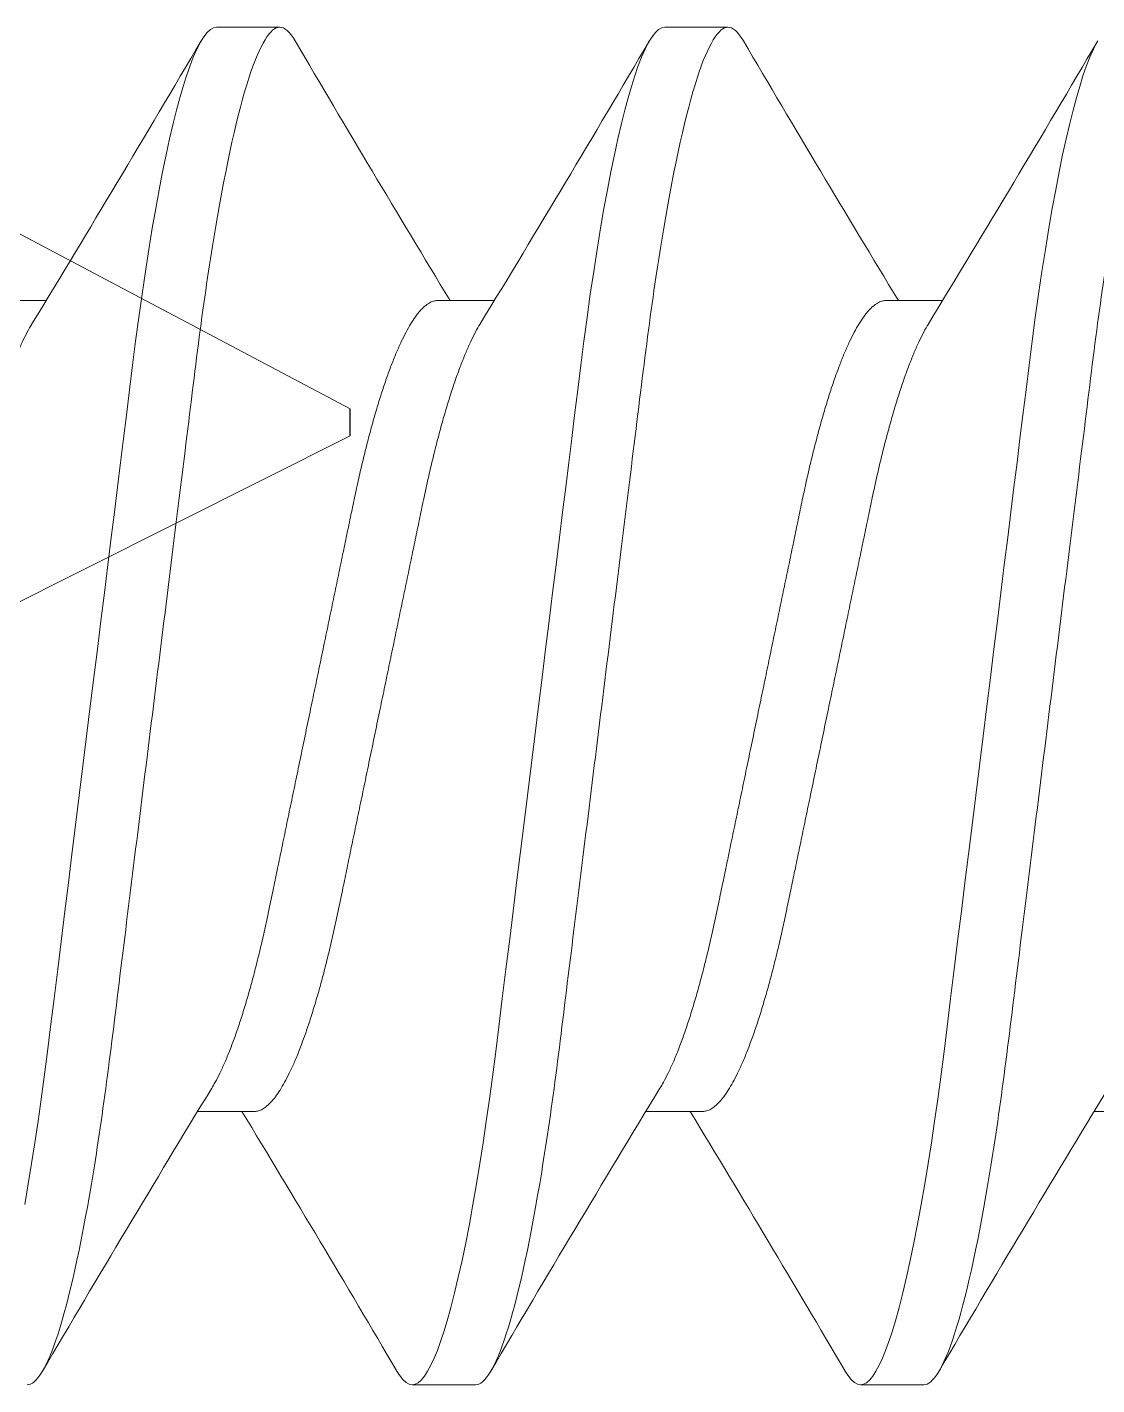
# Model space of a CAD drawing. Header units: inches. Extents: x 129892 to 140765, y 18172 to 24435.
# Drawn here: x 135173.598 to 135177.363, y 20805.992 to 20810.77 of the extents above; entities that cross this region are included whole.
import ezdxf

# ---------------------------------------------------------------- set-up
doc = ezdxf.new("R2010")
doc.units = ezdxf.units.IN
doc.header["$MEASUREMENT"] = 0

# ---------------------------------------------------------------- blocks, each defined once
blk = doc.blocks.new('A$C39E56D7B')
at = {"color": 7, "linetype": 'Continuous', "lineweight": 15}
for p, q in [((10.992, 6.4569), (11.2142, 6.4569)), ((12.5698, 6.4569), (12.792, 6.4569)), ((10.192, 5.4946), (10.3921, 5.4946)), ((11.7698, 5.4946), (11.9699, 5.4946)), ((13.3476, 5.4946), (13.5476, 5.4946)), ((11.1253, 2.6404), (10.9251, 2.6404)), ((12.7031, 2.6404), (12.5029, 2.6404)), ((14.2809, 2.6404), (14.0806, 2.6404)), ((11.9031, 1.6782), (11.6809, 1.6782)), ((13.4809, 1.6782), (13.2587, 1.6782))]:
    blk.add_line(p, q, dxfattribs=at)
for points in [[(10.3167, 2.3134), (10.3293, 2.3857), (10.341, 2.457), (10.3524, 2.5305), (10.3636, 2.606), (10.3746, 2.6833), (10.3853, 2.7622), (10.3956, 2.8423), (10.4076, 2.9387), (10.42, 3.0385), (10.4328, 3.1417), (10.4459, 3.2481), (10.458, 3.3454), (10.4703, 3.4447), (10.4829, 3.5457), (10.4956, 3.6483), (10.5084, 3.752), (10.5214, 3.8567), (10.5345, 3.9619), (10.5476, 4.0675), (10.56, 4.1679), (10.5724, 4.2679), (10.5848, 4.3675), (10.597, 4.4663), (10.6091, 4.564), (10.6211, 4.6604), (10.6322, 4.75), (10.6431, 4.838), (10.6538, 4.9243), (10.6643, 5.0088), (10.6745, 5.0912), (10.6856, 5.1807), (10.6964, 5.2674), (10.7071, 5.352), (10.7183, 5.4354), (10.7298, 5.517), (10.7415, 5.5967), (10.7536, 5.6743), (10.7659, 5.7493), (10.7778, 5.8181), (10.7898, 5.8842), (10.802, 5.9473), (10.8143, 6.0074), (10.8267, 6.0642), (10.8392, 6.1175), (10.8509, 6.1645), (10.8626, 6.2082), (10.8743, 6.2485), (10.8859, 6.2853), (10.8974, 6.3186), (10.9101, 6.3514), (10.9226, 6.3798), (10.9349, 6.4037), (10.9469, 6.4231), (10.9587, 6.438), (10.9701, 6.4486), (10.9812, 6.4548), (10.992, 6.4569), (10.992, 6.4569)], [(11.6267, 1.7267), (11.6358, 1.712), (11.6476, 1.697), (11.659, 1.6865), (11.6701, 1.6802), (11.6809, 1.6782), (11.6911, 1.68), (11.7017, 1.6857), (11.7125, 1.6952), (11.7236, 1.7086), (11.735, 1.7261), (11.7466, 1.7476), (11.7578, 1.7716), (11.7691, 1.7993), (11.7805, 1.8305), (11.7921, 1.8653), (11.8037, 1.9036), (11.8168, 1.9505), (11.8298, 2.0015), (11.8429, 2.0566), (11.856, 2.1155), (11.869, 2.1781), (11.8818, 2.2441), (11.8945, 2.3134), (11.907, 2.3857), (11.9187, 2.457), (11.9302, 2.5305), (11.9414, 2.606), (11.9524, 2.6833), (11.963, 2.7622), (11.9734, 2.8423), (11.9854, 2.9387), (11.9977, 3.0385), (12.0105, 3.1417), (12.0237, 3.2481), (12.0358, 3.3454), (12.0481, 3.4447), (12.0606, 3.5457), (12.0734, 3.6483), (12.0862, 3.752), (12.0992, 3.8567), (12.1123, 3.9619), (12.1253, 4.0675), (12.1378, 4.1679), (12.1502, 4.2679), (12.1625, 4.3675), (12.1748, 4.4663), (12.1869, 4.564), (12.1989, 4.6604), (12.21, 4.75), (12.2209, 4.838), (12.2316, 4.9243), (12.2421, 5.0088), (12.2523, 5.0912), (12.2634, 5.1807), (12.2741, 5.2674), (12.2849, 5.352), (12.2961, 5.4354), (12.3075, 5.517), (12.3193, 5.5967), (12.3314, 5.6743), (12.3437, 5.7493), (12.3555, 5.8181), (12.3676, 5.8842), (12.3798, 5.9473), (12.3921, 6.0074), (12.4045, 6.0642), (12.4169, 6.1175), (12.4287, 6.1645), (12.4404, 6.2082), (12.4521, 6.2485), (12.4637, 6.2853), (12.4752, 6.3186), (12.4879, 6.3514), (12.5004, 6.3798), (12.5127, 6.4037), (12.5247, 6.4231), (12.5365, 6.438), (12.5479, 6.4486), (12.559, 6.4548), (12.5698, 6.4569), (12.5698, 6.4569)], [(13.2045, 1.7267), (13.2136, 1.712), (13.2254, 1.697), (13.2368, 1.6865), (13.2479, 1.6802), (13.2587, 1.6782), (13.2689, 1.68), (13.2794, 1.6857), (13.2903, 1.6952), (13.3014, 1.7086), (13.3128, 1.7261), (13.3244, 1.7476), (13.3355, 1.7716), (13.3468, 1.7993), (13.3583, 1.8305), (13.3698, 1.8653), (13.3815, 1.9036), (13.3945, 1.9505), (13.4076, 2.0015), (13.4207, 2.0566), (13.4338, 2.1155), (13.4467, 2.1781), (13.4596, 2.2441), (13.4723, 2.3134), (13.4848, 2.3857), (13.4965, 2.457), (13.508, 2.5305), (13.5192, 2.606), (13.5302, 2.6833), (13.5408, 2.7622), (13.5512, 2.8423), (13.5631, 2.9387), (13.5755, 3.0385), (13.5883, 3.1417), (13.6015, 3.2481), (13.6136, 3.3454), (13.6259, 3.4447), (13.6384, 3.5457), (13.6511, 3.6483), (13.664, 3.752), (13.677, 3.8567), (13.69, 3.9619), (13.7031, 4.0675), (13.7156, 4.1679), (13.728, 4.2679), (13.7403, 4.3675), (13.7526, 4.4663), (13.7647, 4.564), (13.7766, 4.6604), (13.7878, 4.75), (13.7987, 4.838), (13.8094, 4.9243), (13.8198, 5.0088), (13.8301, 5.0912), (13.8412, 5.1807), (13.8519, 5.2674), (13.8627, 5.352), (13.8738, 5.4354), (13.8853, 5.517), (13.8971, 5.5967), (13.9091, 5.6743), (13.9214, 5.7493), (13.9333, 5.8181), (13.9454, 5.8842), (13.9576, 5.9473), (13.9699, 6.0074), (13.9823, 6.0642), (13.9947, 6.1175), (14.0065, 6.1645), (14.0182, 6.2082), (14.0299, 6.2485), (14.0415, 6.2853), (14.053, 6.3186), (14.0657, 6.3514), (14.0782, 6.3798), (14.0905, 6.4037)]]:
    blk.add_lwpolyline(points, dxfattribs=at)
for centre, radius, start, end in [((-50.0287, 42.1837), 70.6877, 328.655364, 329.595764), ((78.2978, 45.7891), 77.7415, 210.434483, 211.21919), ((-48.4509, 42.1837), 70.6877, 328.655364, 329.595764), ((79.8756, 45.7891), 77.7415, 210.434483, 211.21919), ((-46.8731, 42.1837), 70.6877, 328.655364, 329.595764), ((72.5277, -34.7551), 72.0645, 148.664342, 149.586785), ((74.1055, -34.7551), 72.0645, 148.664342, 149.586785), ((75.6833, -34.7551), 72.0645, 148.664342, 149.586785), ((-54.6218, -37.188), 76.8322, 30.429898, 31.223784), ((-53.044, -37.188), 76.8322, 30.429898, 31.223784)]:
    blk.add_arc(centre, radius, start, end, dxfattribs=at)
for points, knots in [([(10.3253, 1.6782), (10.3574, 1.6782), (10.3948, 1.7363), (10.4731, 1.9786), (10.5139, 2.1624), (10.5703, 2.4974), (10.5883, 2.6186), (10.622, 2.8713), (10.6377, 3.0026), (10.6905, 3.4283), (10.7301, 3.7474), (10.8095, 4.3876), (10.8491, 4.7068), (10.9019, 5.1325), (10.9175, 5.2638), (10.9512, 5.5165), (10.9693, 5.6376), (11.0257, 5.9727), (11.0664, 6.1565), (11.1448, 6.3987), (11.1822, 6.4569), (11.2142, 6.4569)], [0, 0, 0, 0, 0.125, 0.125, 0.25, 0.25, 0.3125, 0.3125, 0.375, 0.375, 0.5, 0.5, 0.625, 0.625, 0.6875, 0.6875, 0.75, 0.75, 0.875, 0.875, 1, 1, 1, 1]), ([(11.9031, 1.6782), (11.9352, 1.6782), (11.9726, 1.7363), (12.0509, 1.9786), (12.0916, 2.1624), (12.1481, 2.4974), (12.1661, 2.6186), (12.1998, 2.8713), (12.2155, 3.0026), (12.2683, 3.4283), (12.3079, 3.7474), (12.3873, 4.3876), (12.4268, 4.7068), (12.4796, 5.1325), (12.4953, 5.2638), (12.529, 5.5165), (12.5471, 5.6376), (12.6035, 5.9727), (12.6442, 6.1565), (12.7226, 6.3987), (12.7599, 6.4569), (12.792, 6.4569)], [0, 0, 0, 0, 0.125, 0.125, 0.25, 0.25, 0.3125, 0.3125, 0.375, 0.375, 0.5, 0.5, 0.625, 0.625, 0.6875, 0.6875, 0.75, 0.75, 0.875, 0.875, 1, 1, 1, 1]), ([(13.4809, 1.6782), (13.513, 1.6782), (13.5504, 1.7363), (13.6287, 1.9786), (13.6694, 2.1624), (13.7259, 2.4974), (13.7439, 2.6186), (13.7776, 2.8713), (13.7933, 3.0026), (13.8461, 3.4283), (13.8857, 3.7474), (13.965, 4.3876), (14.0046, 4.7068), (14.0574, 5.1325), (14.0731, 5.2638), (14.1068, 5.5165), (14.1248, 5.6376), (14.1813, 5.9727), (14.222, 6.1565), (14.3003, 6.3987), (14.3377, 6.4569), (14.3698, 6.4569)], [0, 0, 0, 0, 0.125, 0.125, 0.25, 0.25, 0.3125, 0.3125, 0.375, 0.375, 0.5, 0.5, 0.625, 0.625, 0.6875, 0.6875, 0.75, 0.75, 0.875, 0.875, 1, 1, 1, 1]), ([(10.9749, 2.7224), (10.979, 2.7292), (10.9885, 2.7449), (11.004, 2.775), (11.0211, 2.8122), (11.0386, 2.8545), (11.056, 2.9009), (11.0733, 2.9512), (11.0903, 3.0051), (11.1068, 3.0615), (11.1227, 3.1197), (11.1378, 3.1793), (11.1526, 3.2409), (11.1668, 3.3042), (11.1804, 3.3693), (11.1943, 3.4365), (11.2088, 3.5061), (11.224, 3.5793), (11.2399, 3.6559), (11.2564, 3.7357), (11.2734, 3.8171), (11.2905, 3.8999), (11.3079, 3.9835), (11.3251, 4.0662), (11.342, 4.1478), (11.3586, 4.2276), (11.375, 4.3067), (11.3912, 4.3847), (11.4071, 4.4612), (11.4226, 4.536), (11.4377, 4.6086), (11.4525, 4.68), (11.467, 4.7499), (11.4813, 4.8186), (11.4961, 4.8852), (11.5114, 4.95), (11.5273, 5.0126), (11.5434, 5.0718), (11.5596, 5.1273), (11.5759, 5.179), (11.5923, 5.2274), (11.6089, 5.2724), (11.6256, 5.3135), (11.6423, 5.3507), (11.6588, 5.3838), (11.6754, 5.4131), (11.6921, 5.4383), (11.7086, 5.4591), (11.7247, 5.4752), (11.7403, 5.4864), (11.7554, 5.4933), (11.765, 5.4942), (11.7698, 5.4946)], [0, 0, 0, 0, 0.015022, 0.035067, 0.056123, 0.077196, 0.098247, 0.119238, 0.140129, 0.160884, 0.180534, 0.199997, 0.219246, 0.238254, 0.257015, 0.275888, 0.295014, 0.314368, 0.334859, 0.35554, 0.376373, 0.397323, 0.418352, 0.43942, 0.459532, 0.479609, 0.499618, 0.519525, 0.539298, 0.558906, 0.578321, 0.597515, 0.617358, 0.636996, 0.656865, 0.677001, 0.697376, 0.717957, 0.737765, 0.757699, 0.777727, 0.797816, 0.81793, 0.838037, 0.858101, 0.878088, 0.898909, 0.919573, 0.940046, 0.960295, 0.980289, 1, 1, 1, 1]), ([(12.5527, 2.7224), (12.5568, 2.7292), (12.5663, 2.7449), (12.5817, 2.775), (12.5989, 2.8122), (12.6164, 2.8545), (12.6338, 2.9009), (12.651, 2.9512), (12.6681, 3.0051), (12.6846, 3.0615), (12.7004, 3.1197), (12.7156, 3.1793), (12.7303, 3.2409), (12.7446, 3.3042), (12.7582, 3.3693), (12.7721, 3.4365), (12.7866, 3.5061), (12.8017, 3.5793), (12.8177, 3.6559), (12.8342, 3.7357), (12.8511, 3.8171), (12.8683, 3.8999), (12.8857, 3.9835), (12.9029, 4.0662), (12.9198, 4.1478), (12.9364, 4.2276), (12.9528, 4.3067), (12.969, 4.3847), (12.9849, 4.4612), (13.0004, 4.536), (13.0155, 4.6086), (13.0303, 4.68), (13.0448, 4.7499), (13.059, 4.8186), (13.0738, 4.8852), (13.0892, 4.95), (13.1051, 5.0126), (13.1212, 5.0718), (13.1374, 5.1273), (13.1537, 5.179), (13.1701, 5.2274), (13.1867, 5.2724), (13.2034, 5.3135), (13.22, 5.3507), (13.2366, 5.3838), (13.2532, 5.4131), (13.2698, 5.4383), (13.2864, 5.4591), (13.3025, 5.4752), (13.3181, 5.4864), (13.3332, 5.4933), (13.3428, 5.4942), (13.3476, 5.4946)], [0, 0, 0, 0, 0.015022, 0.035067, 0.056123, 0.077196, 0.098247, 0.119238, 0.140129, 0.160884, 0.180534, 0.199997, 0.219246, 0.238254, 0.257015, 0.275888, 0.295014, 0.314368, 0.334859, 0.35554, 0.376373, 0.397323, 0.418352, 0.43942, 0.459532, 0.479609, 0.499618, 0.519525, 0.539298, 0.558906, 0.578321, 0.597515, 0.617358, 0.636996, 0.656865, 0.677001, 0.697376, 0.717957, 0.737765, 0.757699, 0.777727, 0.797816, 0.81793, 0.838037, 0.858101, 0.878088, 0.898909, 0.919573, 0.940046, 0.960295, 0.980289, 1, 1, 1, 1]), ([(9.5476, 2.6404), (9.5521, 2.6408), (9.5613, 2.6416), (9.5757, 2.6479), (9.5905, 2.6581), (9.6058, 2.6727), (9.6215, 2.6916), (9.6375, 2.7149), (9.6539, 2.7426), (9.6706, 2.775), (9.6878, 2.8122), (9.7052, 2.8545), (9.7227, 2.9009), (9.7399, 2.9512), (9.757, 3.0051), (9.7735, 3.0615), (9.7893, 3.1197), (9.8045, 3.1793), (9.8192, 3.2409), (9.8335, 3.3042), (9.8471, 3.3693), (9.861, 3.4365), (9.8754, 3.5061), (9.8906, 3.5793), (9.9065, 3.6559), (9.9231, 3.7357), (9.94, 3.8171), (9.9572, 3.8999), (9.9746, 3.9835), (9.9917, 4.0662), (10.0087, 4.1478), (10.0253, 4.2276), (10.0417, 4.3067), (10.0579, 4.3847), (10.0738, 4.4612), (10.0893, 4.536), (10.1044, 4.6086), (10.1192, 4.68), (10.1337, 4.7499), (10.1479, 4.8186), (10.1627, 4.8852), (10.1781, 4.95), (10.194, 5.0126), (10.2101, 5.0718), (10.2263, 5.1273), (10.2425, 5.179), (10.259, 5.2274), (10.2756, 5.2724), (10.2923, 5.3135), (10.3089, 5.3508), (10.3255, 5.3835), (10.3367, 5.4042), (10.3423, 5.4126), (10.3425, 5.413)], [0, 0, 0, 0, 0.018809, 0.037876, 0.057178, 0.076688, 0.096379, 0.116219, 0.136178, 0.156223, 0.177278, 0.198351, 0.219402, 0.240393, 0.261284, 0.282037, 0.301688, 0.321151, 0.340399, 0.359407, 0.378167, 0.39704, 0.416165, 0.435519, 0.45601, 0.47669, 0.497523, 0.518473, 0.539501, 0.560569, 0.58068, 0.600757, 0.620765, 0.640672, 0.660445, 0.680053, 0.699467, 0.718661, 0.738503, 0.758141, 0.77801, 0.798146, 0.81852, 0.839101, 0.858909, 0.878842, 0.89887, 0.918958, 0.939072, 0.959178, 0.979242, 0.999229, 1, 1, 1, 1]), ([(11.1253, 2.6404), (11.1299, 2.6408), (11.1391, 2.6416), (11.1534, 2.6479), (11.1683, 2.6581), (11.1836, 2.6727), (11.1993, 2.6916), (11.2153, 2.7149), (11.2316, 2.7426), (11.2484, 2.775), (11.2656, 2.8122), (11.283, 2.8545), (11.3004, 2.9009), (11.3177, 2.9512), (11.3347, 3.0051), (11.3512, 3.0615), (11.3671, 3.1197), (11.3823, 3.1793), (11.397, 3.2409), (11.4112, 3.3042), (11.4248, 3.3693), (11.4388, 3.4365), (11.4532, 3.5061), (11.4684, 3.5793), (11.4843, 3.6559), (11.5009, 3.7357), (11.5178, 3.8171), (11.535, 3.8999), (11.5523, 3.9835), (11.5695, 4.0662), (11.5864, 4.1478), (11.603, 4.2276), (11.6195, 4.3067), (11.6356, 4.3847), (11.6515, 4.4612), (11.667, 4.536), (11.6821, 4.6086), (11.697, 4.68), (11.7115, 4.7499), (11.7257, 4.8186), (11.7405, 4.8852), (11.7559, 4.95), (11.7718, 5.0126), (11.7878, 5.0718), (11.8041, 5.1273), (11.8203, 5.179), (11.8368, 5.2274), (11.8534, 5.2724), (11.8701, 5.3135), (11.8867, 5.3508), (11.9032, 5.3835), (11.9144, 5.4042), (11.92, 5.4126), (11.9203, 5.413)], [0, 0, 0, 0, 0.018809, 0.037876, 0.057178, 0.076688, 0.096379, 0.116219, 0.136178, 0.156223, 0.177278, 0.198351, 0.219402, 0.240393, 0.261284, 0.282037, 0.301688, 0.321151, 0.340399, 0.359407, 0.378167, 0.39704, 0.416165, 0.435519, 0.45601, 0.47669, 0.497523, 0.518473, 0.539501, 0.560569, 0.58068, 0.600757, 0.620765, 0.640672, 0.660445, 0.680053, 0.699467, 0.718661, 0.738503, 0.758141, 0.77801, 0.798146, 0.81852, 0.839101, 0.858909, 0.878842, 0.89887, 0.918958, 0.939072, 0.959178, 0.979242, 0.999229, 1, 1, 1, 1]), ([(12.7031, 2.6404), (12.7077, 2.6408), (12.7169, 2.6416), (12.7312, 2.6479), (12.7461, 2.6581), (12.7614, 2.6727), (12.7771, 2.6916), (12.7931, 2.7149), (12.8094, 2.7426), (12.8262, 2.775), (12.8433, 2.8122), (12.8608, 2.8545), (12.8782, 2.9009), (12.8955, 2.9512), (12.9125, 3.0051), (12.929, 3.0615), (12.9449, 3.1197), (12.9601, 3.1793), (12.9748, 3.2409), (12.989, 3.3042), (13.0026, 3.3693), (13.0165, 3.4365), (13.031, 3.5061), (13.0462, 3.5793), (13.0621, 3.6559), (13.0787, 3.7357), (13.0956, 3.8171), (13.1128, 3.8999), (13.1301, 3.9835), (13.1473, 4.0662), (13.1642, 4.1478), (13.1808, 4.2276), (13.1972, 4.3067), (13.2134, 4.3847), (13.2293, 4.4612), (13.2448, 4.536), (13.2599, 4.6086), (13.2747, 4.68), (13.2893, 4.7499), (13.3035, 4.8186), (13.3183, 4.8852), (13.3336, 4.95), (13.3495, 5.0126), (13.3656, 5.0718), (13.3818, 5.1273), (13.3981, 5.179), (13.4146, 5.2274), (13.4312, 5.2724), (13.4478, 5.3135), (13.4645, 5.3508), (13.481, 5.3835), (13.4922, 5.4042), (13.4978, 5.4126), (13.498, 5.413)], [0, 0, 0, 0, 0.018809, 0.037876, 0.057178, 0.076688, 0.096379, 0.116219, 0.136178, 0.156223, 0.177278, 0.198351, 0.219402, 0.240393, 0.261284, 0.282037, 0.301688, 0.321151, 0.340399, 0.359407, 0.378167, 0.39704, 0.416165, 0.435519, 0.45601, 0.47669, 0.497523, 0.518473, 0.539501, 0.560569, 0.58068, 0.600757, 0.620765, 0.640672, 0.660445, 0.680053, 0.699467, 0.718661, 0.738503, 0.758141, 0.77801, 0.798146, 0.81852, 0.839101, 0.858909, 0.878842, 0.89887, 0.918958, 0.939072, 0.959178, 0.979242, 0.999229, 1, 1, 1, 1])]:
    blk.add_open_spline(points, degree=3, knots=knots, dxfattribs=at)
for points in [[(11.2142, 6.4569), (11.231, 6.4569), (11.2492, 6.4414), (11.2684, 6.4089)], [(12.792, 6.4569), (12.8088, 6.4569), (12.827, 6.4414), (12.8461, 6.4089)]]:
    blk.add_open_spline(points, degree=3, dxfattribs=at)
blk = doc.blocks.new('A$C12DD3AAC')
at = {"color": 7, "linetype": 'Continuous', "lineweight": 15}
for p, q in [((28.1155, 5.3516), (30.4632, 4.1108)), ((30.4632, 4.016), (27.4781, 2.5188))]:
    blk.add_line(p, q, dxfattribs=at)
blk.add_line((30.4632, 4.016), (30.4632, 4.1108))

msp = doc.modelspace()

# ---------------------------------------------------------------- block references
for name, p in [('A$C12DD3AAC', (135144.2724, 20805.316)), ('A$C39E56D7B', (135163.2729, 20804.3134))]:
    msp.add_blockref(name, p)

doc.saveas('drawing.dxf')
